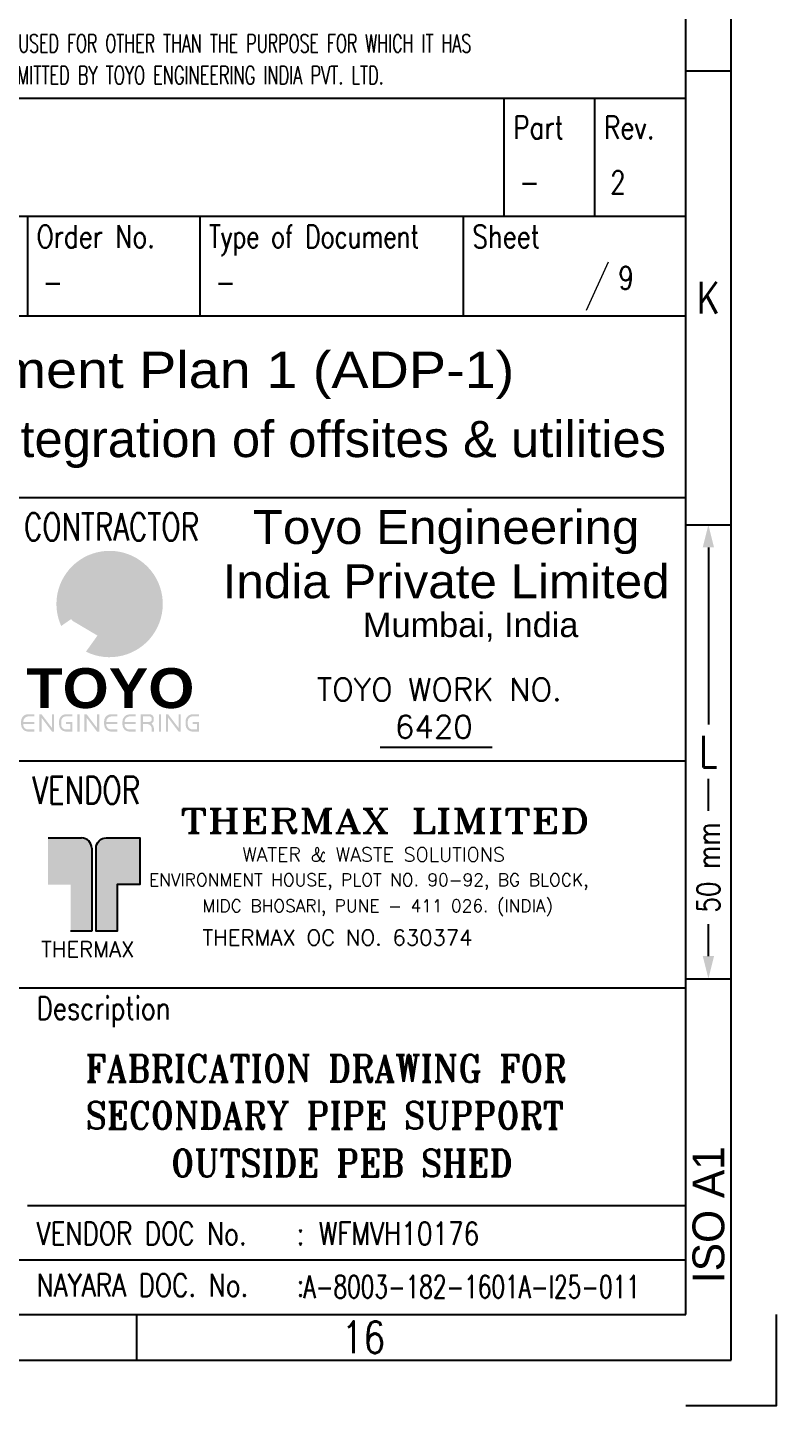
# Model space of a CAD drawing. Header units: inches. Extents: x -1857 to 102279, y -619 to 72932.
# Drawn here: x 92063 to 102279, y -619 to 18173 of the extents above; entities that cross this region are included whole.
import ezdxf
from ezdxf.enums import TextEntityAlignment as Align

# ---------------------------------------------------------------- set-up
doc = ezdxf.new("R2010")
doc.units = ezdxf.units.IN
doc.header["$MEASUREMENT"] = 0
doc.layers.add('DWGSHEET', color=7, linetype='Continuous')
doc.styles.add('ROMANS', font='romans.shx', dxfattribs={"width": 0.85})
doc.styles.add('ROMANT', font='romant.shx', dxfattribs={"height": 0.03125})
doc.styles.add('RT', font='ROMANT')
doc.styles.add('simplex', font='simplex.shx', dxfattribs={"width": 0.5, "height": 1000})
doc.styles.add('TKTypeRegular', font='')
doc.styles.add('TOYO', font='ariblk.ttf', dxfattribs={"width": 0.93})
doc.styles.add('TOYO ENGG PVT LTD', font='arial.ttf')
doc.styles.get('TKTypeRegular').set_extended_font_data('TKTypeRegular')

# ---------------------------------------------------------------- blocks, each defined once
blk = doc.blocks.new('Toyo_New_Logo')
at = {"layer": 'DWGSHEET', "linetype": 'Continuous', "true_color": 0x2d4c92}
h = blk.add_hatch(color=167, dxfattribs=at)
edge = h.paths.add_edge_path()
edge.add_ellipse((5.931, -5.436), major_axis=(-2.862, 0), ratio=0.896327, start_angle=75.04335, end_angle=395.04017, ccw=False)
edge.add_line((5.192, -7.914), (4.49, -8.893))
edge.add_arc((5.931, -5.991), 3.24, 243.5897, 564.40311)
edge.add_line((2.98, -7.33), (3.588, -6.908))
at = {"layer": 'DWGSHEET', "linetype": 'Continuous', "true_color": 0x349bd7}
h = blk.add_hatch(color=153, dxfattribs=at)
edge = h.paths.add_edge_path()
edge.add_ellipse((5.931, -4.852), major_axis=(-2.458, 0), ratio=0.77093, start_angle=212.25062, end_angle=411.71451, ccw=False)
edge.add_ellipse((5.931, -4.852), major_axis=(-2.458, 0), ratio=0.77093, start_angle=209.78989, end_angle=212.25062, ccw=False)
edge.add_ellipse((5.931, -4.852), major_axis=(-2.458, 0), ratio=0.77093, start_angle=92.32141, end_angle=209.78989, ccw=False)
edge.add_line((6.03, -6.745), (5.192, -7.914))
edge.add_ellipse((5.931, -5.436), major_axis=(-2.862, 0), ratio=0.896327, start_angle=75.04335, end_angle=395.04017)
edge.add_line((3.588, -6.908), (4.408, -6.339))
at = {"layer": 'DWGSHEET', "linetype": 'Continuous', "true_color": 0xa5d8f6}
h = blk.add_hatch(color=141, dxfattribs=at)
edge = h.paths.add_edge_path()
edge.add_ellipse((5.931, -4.852), major_axis=(-2.458, 0), ratio=0.77093, start_angle=212.25062, end_angle=411.71451)
edge.add_line((4.408, -6.339), (8.009, -3.841))
edge = h.paths.add_edge_path()
edge.add_ellipse((5.931, -4.852), major_axis=(-2.458, 0), ratio=0.77093, start_angle=92.32141, end_angle=209.78989)
edge.add_line((8.064, -3.911), (6.03, -6.745))
at = {"layer": 'DWGSHEET', "linetype": 'Continuous', "true_color": 0x2d4c92}
h = blk.add_hatch(color=167, dxfattribs=at)
h.paths.add_polyline_path([(1.352, -13.169), (0.67, -13.169), (0.67, -13.162, -0.392434), (0.962, -12.839), (1.352, -12.839), (1.352, -12.708), (0.962, -12.708, 0.414214), (0.539, -13.13), (0.539, -13.34, 0.399781), (0.941, -13.762), (1.352, -13.762), (1.352, -13.632), (0.962, -13.632, -0.414214), (0.67, -13.34), (0.67, -13.3), (1.352, -13.3)])
h.paths.add_polyline_path([(1.783, -12.919), (2.422, -13.762), (2.553, -13.762), (2.553, -12.707), (2.422, -12.707), (2.422, -13.545), (1.783, -12.708), (1.653, -12.708), (1.653, -13.762), (1.783, -13.762)])
h.paths.add_polyline_path([(2.984, -13.13, -0.414214), (3.276, -12.839), (3.666, -12.839), (3.666, -12.708), (3.276, -12.708, 0.414214), (2.853, -13.13), (2.853, -13.34, 0.399781), (3.255, -13.762), (3.666, -13.762), (3.666, -13.169), (3.277, -13.169), (3.277, -13.3), (3.535, -13.3), (3.535, -13.632), (3.276, -13.632, -0.414214), (2.984, -13.34)])
h.paths.add_polyline_path([(4.098, -12.708), (3.967, -12.708), (3.967, -13.762), (4.098, -13.762)])
h.paths.add_polyline_path([(4.529, -12.919), (5.167, -13.762), (5.299, -13.762), (5.299, -12.708), (5.168, -12.708), (5.168, -13.545), (4.529, -12.708), (4.398, -12.708), (4.398, -13.762), (4.529, -13.762)])
h.paths.add_polyline_path([(6.022, -12.839), (6.412, -12.839), (6.412, -12.708), (6.022, -12.708, 0.414214), (5.599, -13.131), (5.599, -13.34, 0.393843), (5.992, -13.762), (6.412, -13.762), (6.412, -13.632), (6.022, -13.632, -0.414214), (5.73, -13.34), (5.73, -13.3), (6.412, -13.3), (6.412, -13.169), (5.73, -13.169), (5.73, -13.162, -0.392781)])
h.paths.add_polyline_path([(7.135, -12.839), (7.525, -12.839), (7.525, -12.708), (7.135, -12.708, 0.399284), (6.712, -13.162), (6.712, -13.34, 0.393843), (7.106, -13.762), (7.525, -13.762), (7.525, -13.632), (7.135, -13.632, -0.414214), (6.843, -13.34), (6.843, -13.3), (7.525, -13.3), (7.525, -13.169), (6.843, -13.169), (6.843, -13.162, -0.392781)])
h.paths.add_polyline_path([(8.625, -12.964, 0.414214), (8.369, -12.708), (7.826, -12.708), (7.826, -13.762), (7.957, -13.762), (7.957, -13.3), (8.193, -13.3, -0.419288), (8.502, -13.604), (8.502, -13.762), (8.633, -13.762), (8.633, -13.604, 0.218768), (8.481, -13.274, 0.286017), (8.625, -13.045)])
h.paths.add_polyline_path([(7.957, -12.839), (8.369, -12.839, -0.418233), (8.494, -12.966), (8.494, -13.056, -0.39666), (8.365, -13.169), (7.957, -13.169)], flags=16)
h.paths.add_polyline_path([(9.065, -12.707), (8.934, -12.707), (8.934, -13.762), (9.065, -13.762)])
h.paths.add_polyline_path([(9.496, -12.707), (9.365, -12.707), (9.365, -13.762), (9.496, -13.762), (9.496, -12.918), (10.134, -13.762), (10.265, -13.762), (10.265, -12.707), (10.134, -12.707), (10.134, -13.544)])
h.paths.add_polyline_path([(10.989, -12.838), (11.379, -12.838), (11.379, -12.707), (10.989, -12.707, 0.414214), (10.566, -13.13), (10.566, -13.339, 0.414214), (10.989, -13.762), (11.379, -13.762), (11.379, -13.169), (10.989, -13.169), (10.989, -13.3), (11.248, -13.3), (11.248, -13.631), (10.989, -13.631, -0.414214), (10.697, -13.339), (10.697, -13.13, -0.414214)])
at = {"layer": 'DWGSHEET', "color": 167, "linetype": 'Continuous', "true_color": 0x2d4c92, "style": 'TOYO', "width": 0.93}
blk.add_text('TOYO', height=2.43, dxfattribs=at).set_placement((5.979, -11.115), align=Align.MIDDLE_CENTER)
blk = doc.blocks.new('text')
at = {"layer": 'DWGSHEET', "color": 7, "style": 'TOYO ENGG PVT LTD', "width": 0.9}
for s, p in [('Toyo Engineering', (44.67, -4.87)), ('India Private Limited', (44.67, -11.28))]:
    blk.add_text(s, height=4, dxfattribs=at).set_placement(p, align=Align.CENTER)
blk = doc.blocks.new('T NYR C')
h = blk.add_hatch(color=1)
h.paths.add_polyline_path([(-5725, 5001, -0.414214), (-5635, 4911), (-5635, 4178), (-5821, 4178), (-5821, 4590), (-6020, 4590), (-6020, 5001)])
h.paths.add_polyline_path([(-5596, 4178), (-5410, 4178), (-5410, 4590), (-5210, 4590), (-5210, 5001), (-5506, 5001, 0.414214), (-5596, 4911)])
for p, q in [((0, 400), (0, 47120)), ((-400, 800), (-400, 46720)), ((-400, 11760), (0, 11760)), ((-12320, 11520), (-400, 11520)), ((-2000, 10480), (-2000, 11520)), ((-1200, 10480), (-1200, 11520)), ((-12320, 10480), (-400, 10480)), ((-6200, 10480), (-6200, 9600)), ((-4680, 9600), (-4680, 10480)), ((-2360, 10480), (-2360, 9600)), ((-12320, 9600), (-400, 9600)), ((-12320, 8000), (-400, 8000)), ((-400, 7760), (0, 7760)), ((-200, 7560), (-200, 6000)), ((-3092, 5800), (-2107, 5800)), ((-12320, 5680), (-400, 5680)), ((-200, 5240), (-200, 5520)), ((-200, 3960), (-200, 4240)), ((-12320, 3680), (-400, 3680)), ((-400, 3760), (0, 3760)), ((-400, 1760), (-6200, 1760)), ((-400, 1280), (-7400, 1280)), ((-65280, 800), (-400, 800)), ((-5240, 800), (-5240, 400)), ((-65680, 400), (0, 400))]:
    blk.add_line(p, q)
at = {"color": 1}
for p, q in [((-6020, 5001), (-5725, 5001)), ((-5635, 4911), (-5635, 4178)), ((-5635, 4178), (-5821, 4178))]:
    blk.add_line(p, q, dxfattribs=at)
at = {"lineweight": 0}
blk.add_lwpolyline([(-1084, 10073), (-1276, 9647)], dxfattribs=at)
at = {"color": 1}
blk.add_lwpolyline([(-5506, 5001), (-5210, 5001), (-5210, 4590), (-5410, 4590), (-5410, 4178), (-5596, 4178), (-5596, 4911, -0.414214)], format="xyb", close=True, dxfattribs=at)
blk.add_lwpolyline([(-400, 0), (400, 0), (400, 800)])
blk.add_arc((-5725, 4911), 90, 0, 90, dxfattribs=at)
for points in [[(-250, 7560), (-200, 7760), (-250, 7560), (-150, 7560)], [(-250, 3960), (-200, 3760), (-250, 3960), (-150, 3960)]]:
    blk.add_solid(points)
at = {"xscale": 86.44949063894605, "yscale": 74.58387427673776, "zscale": 86.44949063894605}
blk.add_blockref('text', (-6373, 7954), dxfattribs=at)
at = {"linetype": 'Continuous', "xscale": 144.6379132194653, "yscale": 144.6379132194653, "zscale": 144.6379132194653}
blk.add_blockref('Toyo_New_Logo', (-6335, 7928), dxfattribs=at)
at = {"color": 10, "style": 'ROMANS'}
for s, width, p in [('MAY NOT BE COPIED OR DISCLOSED IN ANY FORM OR MEDIUM TO THIRD PARTIES, OR USED FOR OTHER THAN THE PURPOSE FOR WHICH IT HAS', 0.64, (-12251, 11921)), ('BEEN PROVIDED, IN WHOLE OR IN PART IN ANY MANNER EXCEPT AS EXPRESSLY PERMITTED BY TOYO ENGINEERING INDIA PVT. LTD.', 0.65, (-12251, 11641))]:
    blk.add_text(s, height=160, dxfattribs=dict(at, width=width)).set_placement(p)
for s, height, style, width, p in [('Part', 200, 'ROMANS', 0.8, (-1920, 11160)), ('Rev.', 200, 'ROMANS', 0.8, (-1120, 11160)), ('Order No.', 200, 'ROMANS', 0.8, (-6120, 10200)), ('Type of Document', 200, 'ROMANS', 0.75, (-4600, 10200)), ('Sheet', 200, 'ROMANS', 0.8, (-2280, 10200)), ('Description', 200, 'ROMANS', 0.8, (-6120, 3400)), ('FABRICATION DRAWING FOR', 240, 'ROMANT', 0.9, (-5691, 2850, 0)), ('SECONDARY PIPE SUPPORT', 240, 'ROMANT', 0.9, (-5688, 2436, 0)), ('OUTSIDE PEB SHED', 240, 'ROMANT', 0.9, (-4935, 2016, 0)), ('VENDOR DOC No.', 200, 'ROMANS', 0.8, (-6120, 1415)), (':', 200, 'ROMANS', 0.8, (-3829, 1415)), ('NAYARA DOC. No.', 200, 'ROMANS', 0.8, (-6120, 960)), (':', 200, 'ROMANS', 0.8, (-3829, 960))]:
    blk.add_text(s, height=height, dxfattribs=dict(style=style, width=width)).set_placement(p)
at = {"color": 1, "style": 'ROMANS'}
for s, height, width, p in [('2', 200, 0.8, (-1066, 10677)), ('-', 200, 0.8, (-1866, 10677)), ('9', 200, 0.8, (-994, 9835)), ('-', 200, 0.8, (-6066, 9797)), ('-', 200, 0.8, (-4546, 9797)), ('CONTRACTOR', 240, 0.75, (-6232, 7622)), ('VENDOR', 240, 0.75, (-6158, 5302)), ('WFMVH10176', 200, 0.8, (-3633, 1415)), ('A-8003-182-1601A-I25-011', 200, 0.7, (-3768, 946))]:
    blk.add_text(s, height=height, dxfattribs=dict(at, width=width)).set_placement(p)
at = {"style": 'ROMANS', "width": 0.8}
for s, p in [('K', (-200, 9760)), ('L', (-200, 5760)), ('16', (-3240, 600))]:
    blk.add_text(s, height=280, dxfattribs=at).set_placement(p, align=Align.MIDDLE_CENTER)
at = {"color": 7, "style": 'TOYO ENGG PVT LTD', "width": 1.1}
blk.add_text('Asset Development Plan 1 (ADP-1)', height=320, dxfattribs=at).set_placement((-5764, 8965), align=Align.CENTER)
at = {"color": 7}
for s, height, style, p in [('PRU and Augmentation & Integration of offsites & utilities', 320, 'TOYO ENGG PVT LTD', (-6226, 8356)), ('Mumbai, India', 216.6, 'TOYO ENGG PVT LTD', (-2295, 6770)), ('6420', 200, 'simplex', (-2619, 5880))]:
    blk.add_text(s, height=height, dxfattribs=dict(at, style=style)).set_placement(p, align=Align.CENTER)
at = {"color": 7, "style": 'simplex'}
blk.add_text('TOYO WORK NO.', height=200, dxfattribs=at).set_placement((-2572, 6309), align=Align.MIDDLE_CENTER)
at = {"color": 6, "style": 'RT', "width": 1.3}
blk.add_text('THERMAX LIMITED', height=216, dxfattribs=at).set_placement((-4855, 5042))
at = {"style": 'ROMANS', "width": 0.8}
blk.add_text('50 mm', height=200, rotation=90, dxfattribs=at).set_placement((-200, 4740), align=Align.MIDDLE)
at = {"color": 2, "style": 'ROMANS'}
for s, height, p in [('WATER & WASTE SOLUTIONS', 123.4, (-4309, 4793)), ('ENVIRONMENT HOUSE, PLOT NO. 90-92, BG BLOCK,', 109.69, (-5130, 4576)), ('MIDC BHOSARI, PUNE - 411 026. (INDIA)', 109.69, (-4659, 4347)), ('THERMAX OC NO. 630374', 137.11, (-4659, 4054)), ('THERMAX', 137.1, (-6081, 3950))]:
    blk.add_text(s, height=height, dxfattribs=at).set_placement(p)
at = {"style": 'TKTypeRegular'}
blk.add_text('ISO A1', height=280, rotation=90, dxfattribs=at).set_placement((-60, 1078))

msp = doc.modelspace()

# ---------------------------------------------------------------- block references
at = {"xscale": 1.547802328857303, "yscale": 1.547802328857303, "zscale": 1.547802328857303}
msp.add_blockref('T NYR C', (101660, -619), dxfattribs=at)

doc.saveas('drawing.dxf')
